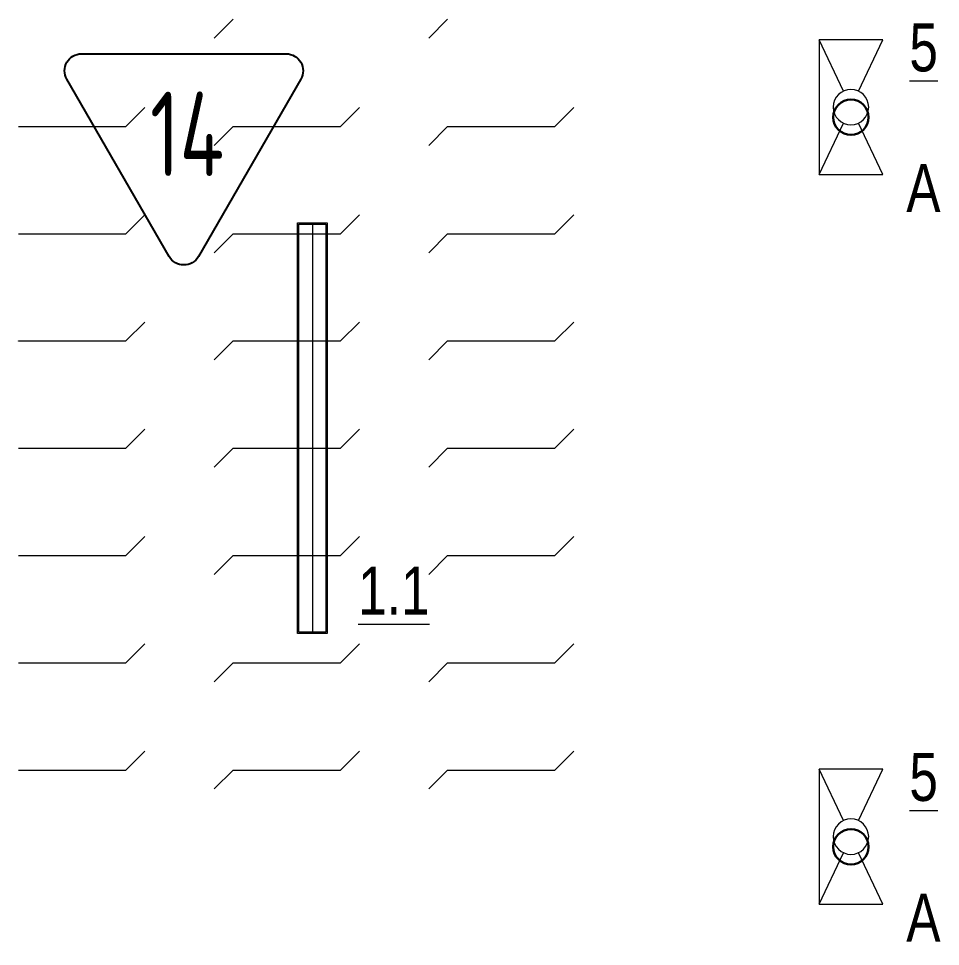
# Model space of a CAD drawing. Header units: millimetres. Extents: x -510890 to 418982, y -118257 to 141350.
# Drawn here: x -180474 to -177745, y 128116 to 130863 of the extents above; entities that cross this region are included whole.
import ezdxf

# ---------------------------------------------------------------- set-up
doc = ezdxf.new("R2010")
doc.units = ezdxf.units.MM
for name, color, linetype, lineweight in [('_ЭОМ_ОБЩ_Освещение_текст тип светильника', 172, 'Continuous', 50), ('_ЭОМ_светильник А', 1, 'Continuous', 35), ('_ЭОМ_светильник Р', 4, 'Continuous', 35)]:
    doc.layers.add(name, color=color, linetype=linetype, lineweight=lineweight)
doc.layers.add('X-ref Light', color=250, linetype='Continuous')
doc.layers.add('АР_Потолок_Покраска', color=7, linetype='Continuous', lineweight=5, true_color=0x007399)
doc.layers.get('X-ref Light').off()
doc.styles.add('ISOCPEUR', font='isocpeur.ttf', dxfattribs={"height": 800})
doc.styles.add('ГОСТ', font='cad.shx', dxfattribs={"width": 0.8})

# ---------------------------------------------------------------- blocks, each defined once
blk = doc.blocks.new('ORIO LINE')
at = {"color": 0, "linetype": 'ByBlock', "lineweight": -2}
for p, q in [((-593.8, -4), (-593.8, 84)), ((-593.8, 84), (621.2, 84)), ((621.2, 84), (621.2, -4)), ((-590, 0), (-590, 80)), ((-590, 80), (617.3, 80)), ((617.3, 80), (617.3, 0)), ((617.3, 0), (-590, 0)), ((621.2, -4), (-593.8, -4))]:
    blk.add_line(p, q, dxfattribs=at)
blk.add_lwpolyline([(-590, 40), (617.3, 40)], dxfattribs=at)
blk = doc.blocks.new('ЭКРАН 9ВТ')
at = {"color": 0, "linetype": 'ByBlock', "lineweight": -2}
for points in [[(398.9, 376.1), (398.9, 0), (-398.9, 0), (-398.9, 376.1)], [(-398.9, 376.1), (-94.9, 232.8)], [(94.9, 232.8), (398.9, 376.1)], [(-398.9, 0), (-94.9, 143.3)], [(94.9, 143.3), (398.9, 0)]]:
    blk.add_lwpolyline(points, dxfattribs=at)
blk.add_circle((0, 188), 104.9, dxfattribs=at)
blk = doc.blocks.new('A$C35e846bc')
at = {"layer": '_ЭОМ_светильник А', "color": 18, "lineweight": 18, "ltscale": 100, "true_color": 0x000000, "xscale": -0.5, "yscale": 0.5, "zscale": 0.5, "rotation": 270}
for p in [(30399.9, 72345), (30399.9, 70185.5)]:
    blk.add_blockref('ЭКРАН 9ВТ', p, dxfattribs=at)
at = {"layer": '_ЭОМ_светильник Р', "color": 18, "lineweight": 18, "true_color": 0x000000, "rotation": 269.9999999999999}
blk.add_blockref('ORIO LINE', (28859.7, 71408.2), dxfattribs=at)
at = {"layer": '_ЭОМ_ОБЩ_Освещение_текст тип светильника', "color": 18, "lineweight": 18, "ltscale": 40, "true_color": 0x000000, "char_height": 142.19, "attachment_point": 1, "style": 'ГОСТ', "bg_fill": 3, "box_fill_scale": 1.1, "bg_fill_color": 256, "bg_fill_transparency": 0}
for s, insert, width in [('{\\L5}', (30666.8, 72592.9, 0), 55.872), ('{\\L1.1}', (29035.3, 70985), 46.118), ('{\\L5}', (30666.8, 70433.4, 0), 55.872)]:
    blk.add_mtext(s, dxfattribs=dict(at, insert=insert, width=width))
at = {"layer": '_ЭОМ_светильник А', "color": 18, "lineweight": 18, "ltscale": 100, "true_color": 0x000000, "char_height": 142.2, "width": 86.044, "attachment_point": 1, "style": 'ГОСТ', "bg_fill": 3, "box_fill_scale": 1.1, "bg_fill_color": 256, "bg_fill_transparency": 0}
for insert in [(30657.7, 72176.4, 0), (30657.7, 70016.9, 0)]:
    blk.add_mtext('А', dxfattribs=dict(at, insert=insert))

msp = doc.modelspace()

# ---------------------------------------------------------------- hatches: boundary and pattern name
at = {"layer": 'АР_Потолок_Покраска'}
h = msp.add_hatch(dxfattribs=at)
h.set_pattern_fill('FLEX', color=256, scale=50)
h.set_pattern_definition([(0, (-180473.9, 130860.68), (0, 317.5), [317.5, -317.5]), (45, (-180156.42, 130860.68), (0, 317.5), [79.375, -290.263, 79.375, -449.013])])
h.paths.add_polyline_path([(-180473.9, 130860.7), (-178774.3, 130860.7), (-178773.9, 128479.5), (-180473.9, 128480.2)])

# ---------------------------------------------------------------- linework, layer by layer
msp.add_lwpolyline([(-180287.8, 130758.4), (-179681.6, 130758.4, -0.577349), (-179638.3, 130683.4), (-179941.4, 130158.4, -0.577354), (-180028, 130158.4), (-180331.1, 130683.4, -0.577349), (-180287.8, 130758.4, -0.000002)], format="xyb")

# ---------------------------------------------------------------- texts
at = {"insert": (-180084.7, 130646.3), "char_height": 250, "width": 294.334, "attachment_point": 1, "style": 'ISOCPEUR'}
msp.add_mtext('{\\W0.7;14}', dxfattribs=at)

# ---------------------------------------------------------------- next in the draw order: block references
at = {"layer": 'X-ref Light', "color": 18, "lineweight": 30, "true_color": 0x000000}
msp.add_blockref('A$C35e846bc', (-208503.8, 58255.7), dxfattribs=at)

# ---------------------------------------------------------------- next in the draw order: linework, layer by layer
at = {"layer": '_ЭОМ_светильник Р', "lineweight": 30}
for centre in [(-178009.9, 130570.6), (-178009.9, 128411.1)]:
    msp.add_circle(centre, 52.4, dxfattribs=at)

doc.saveas('drawing.dxf')
